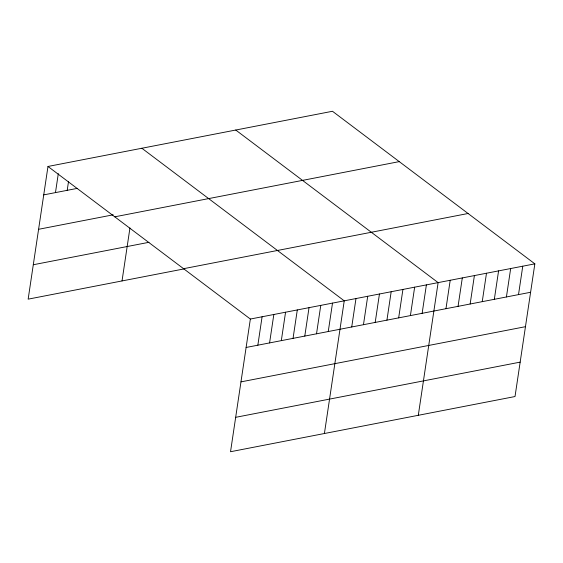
<?xml version="1.0" encoding="UTF-8"?>
<svg xmlns="http://www.w3.org/2000/svg" width="563" height="563" viewBox="0 0 563 563"><rect width="100%" height="100%" fill="white"/><g stroke="black" fill="none" stroke-linecap="round" stroke-linejoin="round"><path stroke-width="0.84" d="M47.982 166.465L250.359 319.045L230.527 451.73L515.018 396.535L534.85 263.85L332.473 111.27L47.982 166.465L28.15 299.15L184.059 268.903M55.47 192.609L58.299 173.657M67.201 190.329L68.489 181.715M122.03 280.937L129.947 227.959M257.847 345.189L262.091 316.765M269.578 342.916L273.829 314.492M281.317 340.636L285.561 312.212M293.049 338.356L297.299 309.939M304.787 336.083L309.031 307.658M316.519 333.803L320.769 305.385M328.257 331.53L332.508 303.105M324.408 433.517L344.239 300.832L141.862 148.252M351.727 326.976L355.978 298.552M363.466 324.696L367.709 296.279M375.197 322.423L379.448 293.999M386.936 320.143L391.179 291.725M398.667 317.87L402.918 289.445M410.406 315.59L414.65 287.172M422.137 313.317L426.388 284.892M418.295 415.304L438.12 282.619L235.742 130.032M445.966 308.693L450.21 280.268M458.057 306.342L462.307 277.925M470.147 303.999L474.398 275.581M482.238 301.655L486.488 273.231M494.328 299.312L498.579 270.887M506.418 296.961L510.669 268.544M518.509 294.618L522.76 266.193M43.731 194.882L77.265 188.38M38.594 229.296L113.191 214.82M114.768 216.818L399.258 161.616M33.294 264.744L148.97 242.301M183.573 268.692L468.064 213.497M250.359 319.045L534.85 263.85M246.108 347.47L530.599 292.274M240.971 381.876L525.462 326.681M235.672 417.324L520.163 362.129"/></g></svg>
